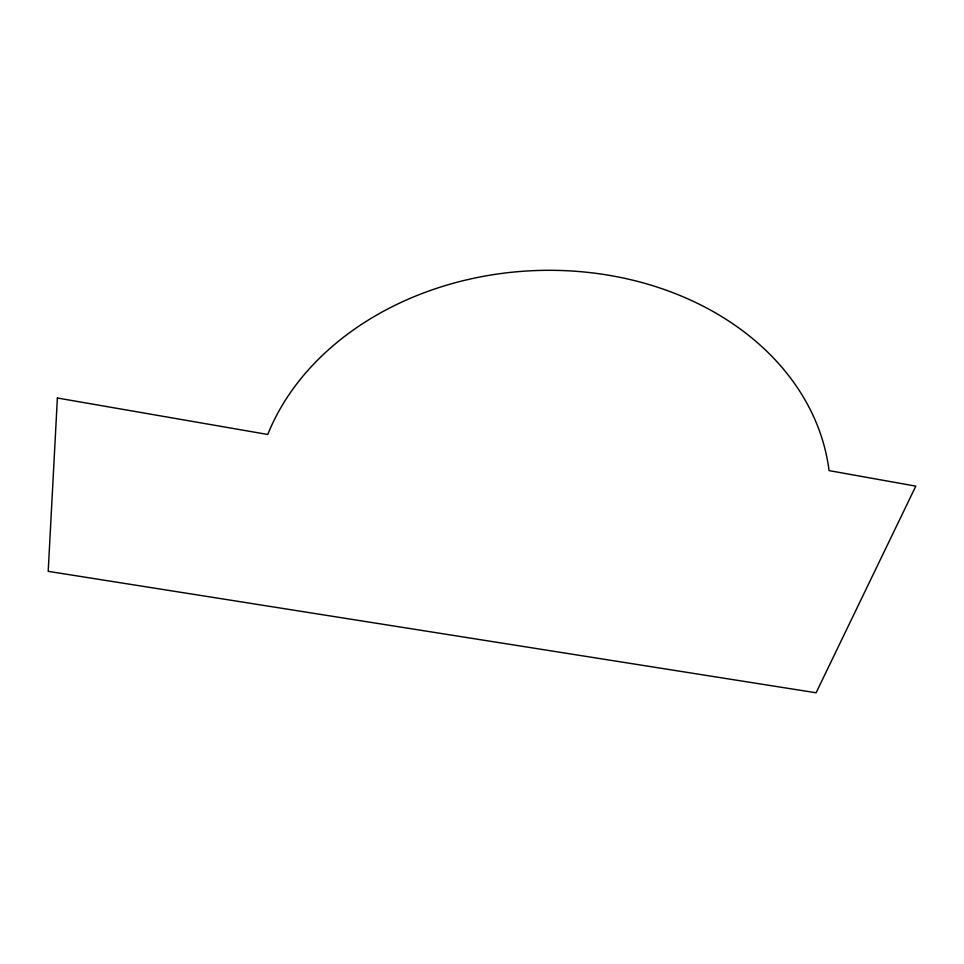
<?xml version="1.0" encoding="UTF-8"?>
<svg xmlns="http://www.w3.org/2000/svg" width="964" height="964" viewBox="0 0 964 964"><rect width="100%" height="100%" fill="white"/><g stroke="black" fill="none" stroke-linecap="round" stroke-linejoin="round"><path stroke-width="1.45" d="M57.382 398.012L48.2 571.339L816.098 692.779L915.8 486.145L829.064 470.613A288.429 228.54 -3 0 0 572.544 271.053A288.429 228.54 -3 0 0 267.751 434.475L57.382 398.012"/></g></svg>
